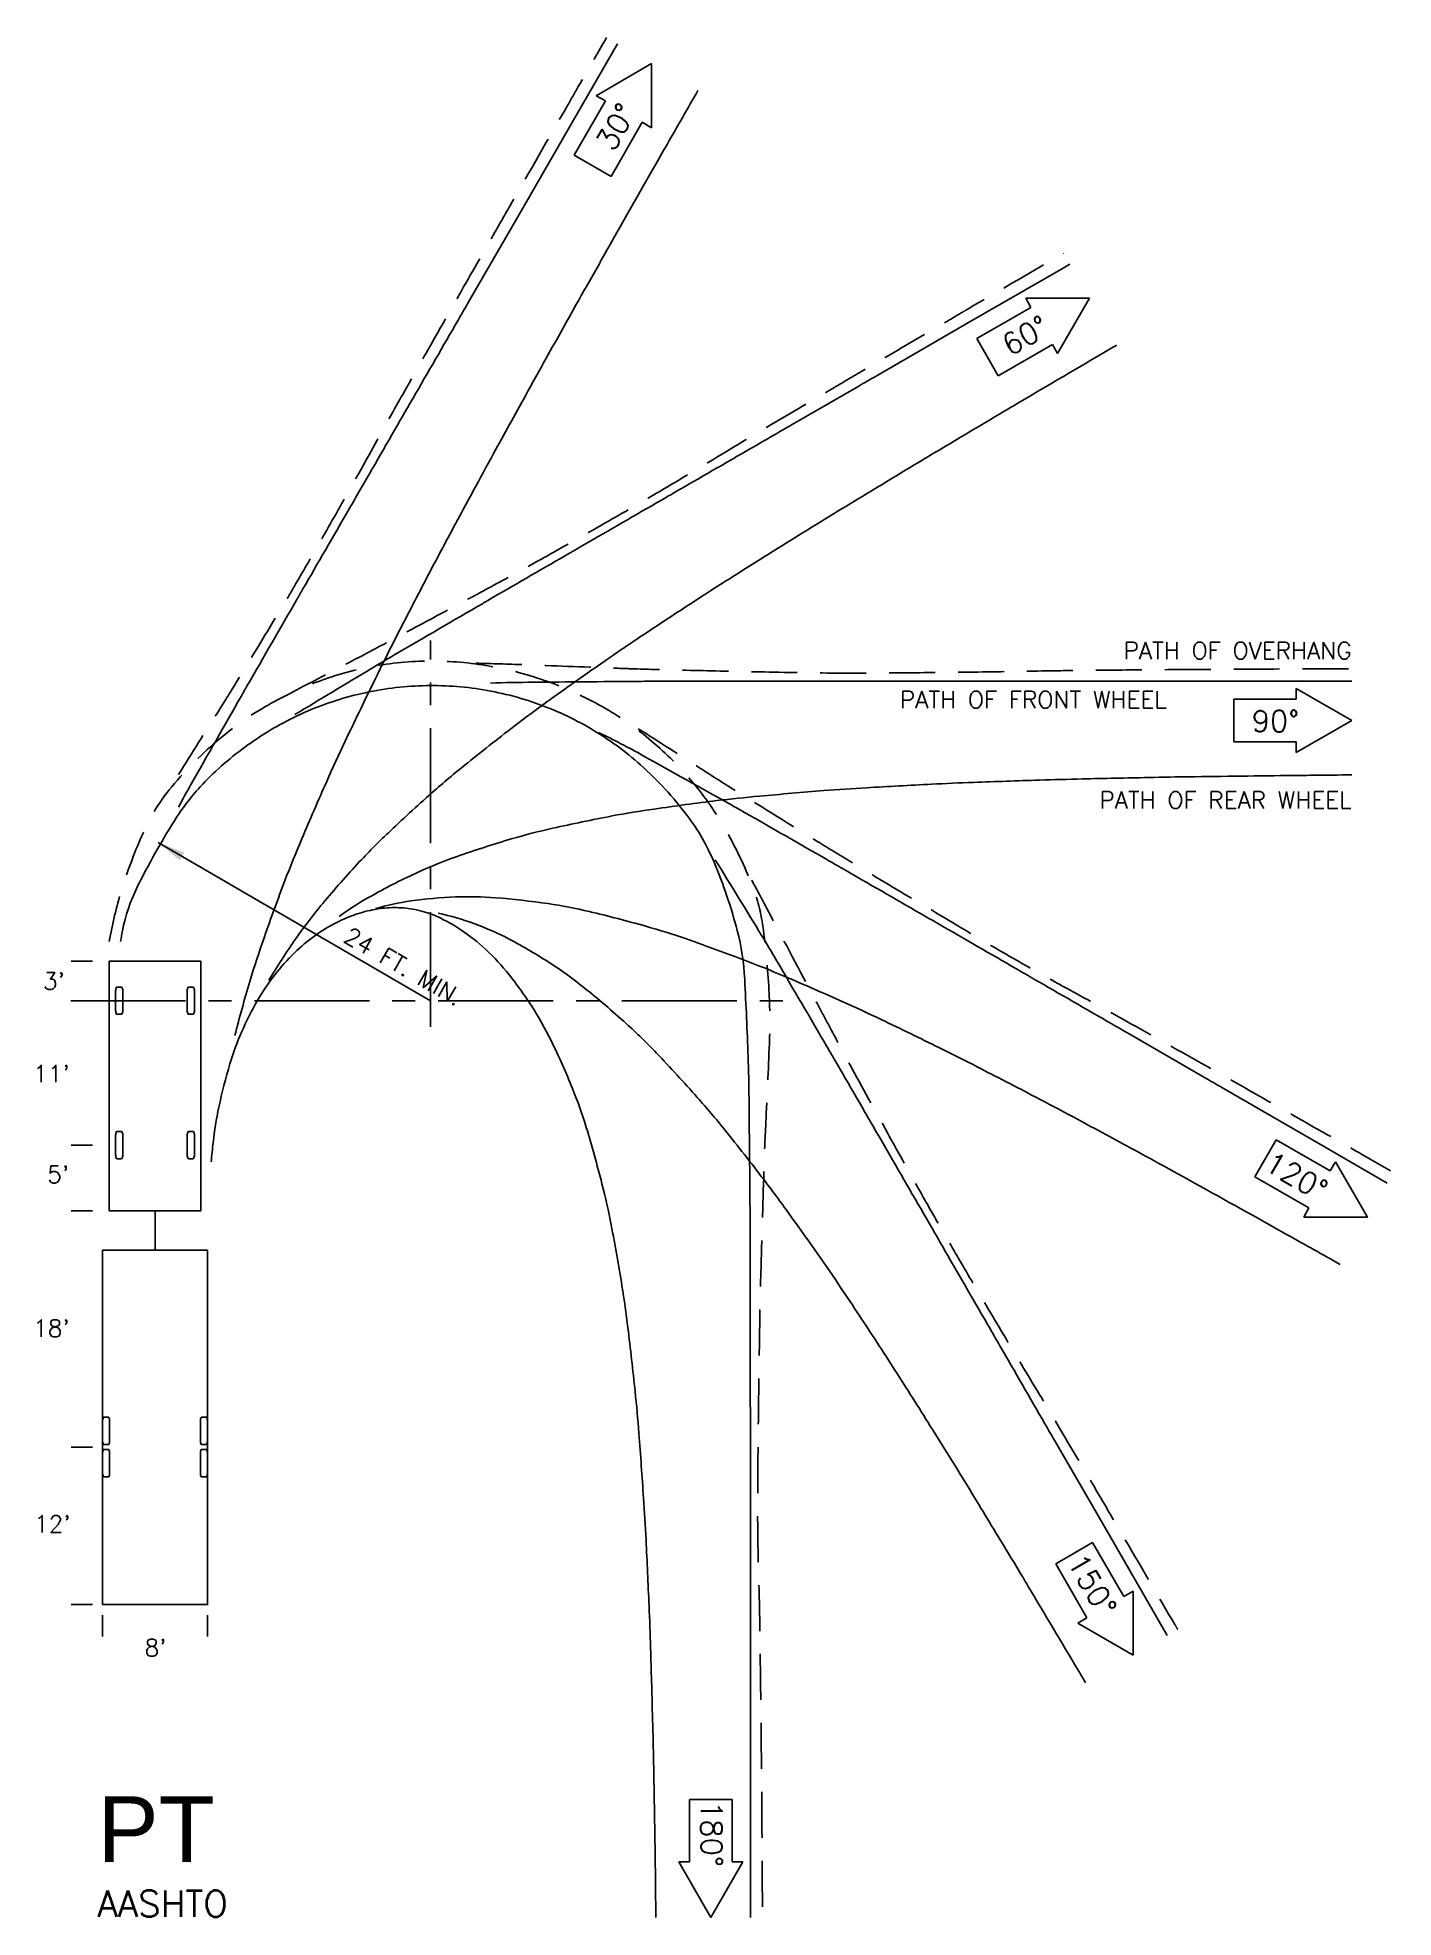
# Model space of a CAD drawing. Extents: x -30 to 73, y -70 to 73.
import ezdxf
from ezdxf.enums import TextEntityAlignment as Align

# ---------------------------------------------------------------- set-up
doc = ezdxf.new("R2010")
doc.units = 0
doc.header["$LTSCALE"] = 7
doc.header["$MEASUREMENT"] = 0
doc.linetypes.add('CENTER', pattern=[2, 1.25, -0.25, 0.25, -0.25])
doc.linetypes.add('DASHED', pattern=[0.75, 0.5, -0.25])
for name, color, linetype in [('DIMS', 1, 'CONTINUOUS'), ('OVERHANG', 2, 'DASHED'), ('TEXT', 4, 'CONTINUOUS'), ('VEHICLE', 7, 'CONTINUOUS'), ('WHEELS', 3, 'CONTINUOUS')]:
    doc.layers.add(name, color=color, linetype=linetype)
doc.styles.add('SANSSERIF', font='SAS_____.pfb', dxfattribs={"height": 2})
doc.styles.get("Standard").update_dxf_attribs({"font": 'ROMANS.shx', "height": 2})

msp = doc.modelspace()

# ---------------------------------------------------------------- linework, layer by layer
at = {"layer": 'DIMS', "linetype": 'CENTER'}
for p, q in [((0, -2), (0, 27.43)), ((-27.42, 0), (27.42, 0))]:
    msp.add_line(p, q, dxfattribs=at)
at = {"layer": 'DIMS'}
for p, q in [((-20.76, 12.04), (0, 0)), ((-25.76, 3), (-27.39, 3)), ((-25.76, -11), (-27.39, -11)), ((-25.76, -16), (-27.39, -16)), ((-25.76, -34), (-27.39, -34)), ((-25.76, -46), (-27.39, -46)), ((-25, -48.44), (-25, -46.81)), ((-17, -48.44), (-17, -46.81))]:
    msp.add_line(p, q, dxfattribs=at)
msp.add_solid([(-19.12, 10.68), (-18.77, 11.29), (-20.76, 12.04)], dxfattribs=at)
at = {"layer": 'OVERHANG', "flags": 128}
for points in [[(-19.2, 17.22, -0.001753), (-16.15, 22.09, 0.003759), (-14.73, 24.37, 0.001043), (-11.36, 29.92, 0.003538), (-10.38, 31.57, 0.002492), (-8.49, 34.84, 0.002048), (-6.22, 38.85, 0.001243), (-3.77, 43.24, -0.00186), (-2.13, 46.17, -0.000352), (0.47, 50.76, -0.000594), (2.01, 53.48, -0.00021), (4.71, 58.21, -0.000389), (6.17, 60.77, -0.000131), (6.19, 60.81, -0.000001), (10.35, 68.05, -0.00027), (11.25, 69.63, -0.000114), (13.4, 73.36)], [(-11.1, 23.2, -0.001957), (-6.54, 25.59, 0.002973), (-3.54, 27.17, 0.000172), (2.94, 30.64, 0.001103), (3.95, 31.18, 0.002576), (7.41, 33.07, 0.002243), (11.36, 35.28, 0.002368), (15.33, 37.56, 0.002816), (18.66, 39.51, 0.002334), (22.54, 41.84, -0.00271), (25.88, 43.84, -0.000314), (30.71, 46.69, -0.000622), (33.15, 48.13, -0.000218), (38.02, 50.98, -0.000442), (40.43, 52.39, -0.000179), (40.87, 52.65, -0.000012), (47.72, 56.64, -0.000329), (47.76, 56.65, -0.000022), (48.24, 56.93)], [(-24.49, 4.52, -0.000775), (-24.4, 4.99, -0.030481), (-23.39, 8.92, -0.028224), (-21.8, 13.02, -0.06484), (-19.92, 16.05, -0.044466), (-16.29, 19.77, -0.043854), (-12.63, 22.38, -0.04416), (-8.6, 24.3, -0.045263), (-4.21, 25.5, -0.045849), (0.27, 25.87, -0.043826), (4.76, 25.44, -0.043603), (9.13, 24.23, -0.041762), (13.32, 22.26, -0.044929), (16.83, 19.78, -0.042049), (19.98, 16.62, -0.044546), (22.4, 13.16, -0.0375), (24.52, 8.72, -0.058615), (25.31, 5.67, -0.020079), (25.78, 0.83, -0.023815), (25.81, -3.27, -0.003231), (25.54, -9.29, 0.005253), (25.39, -13, 0.000425), (25.16, -20.72, 0.002125), (25.12, -22.27, 0.001303), (25.06, -25.69, 0.0008), (24.98, -31.27, 0.001523), (24.92, -37.39, 0.003403), (24.92, -40.13, 0.005713), (25, -43.93, -0.004396), (25.1, -48.87, -0.000324), (25.18, -55.22, -0.000852), (25.2, -57.64, -0.000267), (25.21, -57.89, -0.000008), (25.27, -66.41, -0.000693), (25.27, -67.17, -0.000197), (25.28, -69.83)], [(3.45, 25.71, -0.002862), (7.11, 25.59, -0.000602), (13.81, 25.34, 0.002091), (15.74, 25.27, 0.001545), (19.15, 25.18, 0.001019), (24.32, 25.06, 0.001854), (30.22, 24.96, 0.004141), (32.86, 24.95, 0.001654), (35.88, 24.97, 0.000916), (41.35, 25.03, 0.000692), (46.93, 25.12, -0.001328), (49.84, 25.16, -0.000626), (54.03, 25.2, -0.000609), (58.35, 25.23, -0.000217), (58.52, 25.23, -0.000004), (66.86, 25.28, -0.00053), (67.59, 25.28, -0.00015), (70.18, 25.29)], [(15.82, 20.72, -0.002488), (20.56, 17.69, 0.004331), (23.29, 15.96, 0.00037), (29.5, 12.11, 0.001876), (30.73, 11.36, 0.001452), (33.39, 9.75, 0.000815), (38.15, 6.91, 0.001626), (43.34, 3.83, 0.003817), (45.57, 2.55, 0.004972), (48.74, 0.79, -0.003665), (53.05, -1.58, -0.000286), (58.7, -4.75, -0.000887), (60.53, -5.78, -0.000339), (60.63, -5.84, -0.000005), (67.99, -10.02, -0.000699), (69.58, -10.92, -0.000295), (73.36, -13.09)], [(24.47, 9.18, -0.001097), (26.31, 5.71, -0.000313), (29.68, -0.65, 0.001218), (30.55, -2.28, 0.002408), (31.95, -4.87, 0.001199), (34.8, -10.06, 0.001744), (37.54, -14.98, 0.003152), (39.09, -17.68, 0.001823), (40.91, -20.81, 0.001308), (43.48, -25.15, 0.001063), (46.21, -29.7, -0.001683), (47.92, -32.57, -0.000534), (50.35, -36.67, -0.000652), (52.32, -40.04, -0.000238), (52.93, -41.07, -0.000038), (56.7, -47.53, -0.000532), (56.72, -47.54, -0.000027), (56.92, -47.9)]]:
    msp.add_lwpolyline(points, format="xyb", dxfattribs=at)
at = {"layer": 'TEXT'}
for p, q in [((12.62, 68.94), (16.84, 71.38)), ((16.84, 66.5), (16.84, 71.38)), ((13.32, 68.54), (12.62, 68.94)), ((10.94, 64.42), (13.32, 68.54)), ((13.76, 62.79), (16.13, 66.91)), ((16.13, 66.91), (16.84, 66.5)), ((10.94, 64.42), (13.76, 62.79)), ((45.74, 52.81), (45.34, 53.51)), ((45.34, 53.51), (50.21, 53.51)), ((47.77, 49.29), (50.21, 53.51)), ((41.62, 50.43), (45.74, 52.81)), ((41.62, 50.43), (43.25, 47.61)), ((43.25, 47.61), (47.37, 49.99)), ((47.37, 49.99), (47.77, 49.29)), ((61.2, 22.97), (61.2, 19.72)), ((61.2, 22.97), (65.96, 22.97)), ((65.96, 22.97), (65.96, 23.78)), ((65.96, 23.78), (70.18, 21.35)), ((65.96, 18.91), (70.18, 21.35)), ((61.2, 19.72), (65.96, 19.72)), ((65.96, 19.72), (65.96, 18.91)), ((64.43, -10.59), (62.81, -13.41)), ((64.43, -10.59), (68.55, -12.97)), ((68.55, -12.97), (68.95, -12.27)), ((68.95, -12.27), (71.39, -16.49)), ((62.81, -13.41), (66.92, -15.79)), ((66.92, -15.79), (66.52, -16.49)), ((66.52, -16.49), (71.39, -16.49)), ((50.44, -41.28), (47.63, -42.9)), ((50.44, -41.28), (52.82, -45.4)), ((47.63, -42.9), (50, -47.02)), ((52.82, -45.4), (53.52, -44.99)), ((53.52, -44.99), (53.52, -49.86)), ((50, -47.02), (49.3, -47.43)), ((49.3, -47.43), (53.52, -49.86)), ((22.98, -60.86), (19.73, -60.86)), ((19.73, -60.86), (19.73, -65.61)), ((22.98, -60.86), (22.98, -65.61)), ((19.73, -65.61), (18.92, -65.61)), ((18.92, -65.61), (21.36, -69.83)), ((23.8, -65.61), (21.36, -69.83)), ((22.98, -65.61), (23.8, -65.61))]:
    msp.add_line(p, q, dxfattribs=at)
at = {"layer": 'VEHICLE'}
msp.add_line((-21, -19), (-21, -16), dxfattribs=at)
for points in [[(-17.5, 3), (-17.5, -16), (-24.5, -16), (-24.5, 3)], [(-17, -19), (-17, -46), (-25, -46), (-25, -19)]]:
    msp.add_lwpolyline(points, close=True, dxfattribs=at)
for points in [[(-23.46, -0.75, -0.14), (-23.53, -1.03, -0.24), (-23.56, -1.04), (-23.9, -1.04, -0.24), (-23.93, -1.03, -0.14), (-24, -0.75), (-24, 0.75, -0.14), (-23.93, 1.03, -0.24), (-23.9, 1.04), (-23.56, 1.04, -0.24), (-23.53, 1.03, -0.14), (-23.46, 0.75)], [(-18, -0.75, -0.14), (-18.07, -1.03, -0.24), (-18.1, -1.04), (-18.44, -1.04, -0.24), (-18.48, -1.03, -0.14), (-18.54, -0.75), (-18.54, 0.75, -0.14), (-18.48, 1.03, -0.24), (-18.44, 1.04), (-18.1, 1.04, -0.24), (-18.07, 1.03, -0.14), (-18, 0.75)], [(-24, -10.25, -0.14), (-23.93, -9.97, -0.24), (-23.9, -9.96), (-23.56, -9.96, -0.24), (-23.53, -9.97, -0.14), (-23.46, -10.25), (-23.46, -11.75, -0.14), (-23.53, -12.03, -0.24), (-23.56, -12.04), (-23.9, -12.04, -0.24), (-23.93, -12.03, -0.14), (-24, -11.75)], [(-18.54, -10.25, -0.14), (-18.48, -9.97, -0.24), (-18.44, -9.96), (-18.1, -9.96, -0.24), (-18.07, -9.97, -0.14), (-18, -10.25), (-18, -11.75, -0.14), (-18.07, -12.03, -0.24), (-18.1, -12.04), (-18.44, -12.04, -0.24), (-18.48, -12.03, -0.14), (-18.54, -11.75)], [(-25, -32.02, -0.14), (-24.93, -31.74, -0.24), (-24.9, -31.73), (-24.56, -31.73, -0.24), (-24.53, -31.74, -0.14), (-24.46, -32.02), (-24.46, -33.52, -0.14), (-24.53, -33.8, -0.24), (-24.56, -33.81), (-24.9, -33.81, -0.24), (-24.93, -33.8, -0.14), (-25, -33.52)], [(-17.54, -32.02, -0.14), (-17.48, -31.74, -0.24), (-17.44, -31.73), (-17.1, -31.73, -0.24), (-17.07, -31.74, -0.14), (-17, -32.02), (-17, -33.52, -0.14), (-17.07, -33.8, -0.24), (-17.1, -33.81), (-17.44, -33.81, -0.24), (-17.48, -33.8, -0.14), (-17.54, -33.52)], [(-25, -34.48, -0.14), (-24.93, -34.2, -0.24), (-24.9, -34.19), (-24.56, -34.19, -0.24), (-24.53, -34.2, -0.14), (-24.46, -34.48), (-24.46, -35.98, -0.14), (-24.53, -36.26, -0.24), (-24.56, -36.27), (-24.9, -36.27, -0.24), (-24.93, -36.26, -0.14), (-25, -35.98)], [(-17.54, -34.48, -0.14), (-17.48, -34.2, -0.24), (-17.44, -34.19), (-17.1, -34.19, -0.24), (-17.07, -34.2, -0.14), (-17, -34.48), (-17, -35.98, -0.14), (-17.07, -36.26, -0.24), (-17.1, -36.27), (-17.44, -36.27, -0.24), (-17.48, -36.26, -0.14), (-17.54, -35.98)]]:
    msp.add_lwpolyline(points, format="xyb", close=True, dxfattribs=at)
at = {"layer": 'WHEELS', "flags": 128}
for points in [[(-19.21, 14.74, -0.008734), (-18.26, 16.47, -0.000127), (-14.44, 23.18, -0.001038), (-13.97, 24, -0.000028), (-10.19, 30.57, -0.000232), (-9.73, 31.36, -0.000012), (-6.3, 37.3, -0.000052), (-5.52, 38.65, -0.000003), (-2.1, 44.58, -0.000012), (-1.34, 45.9, -0.000001), (2.09, 51.83, -0.000003), (2.84, 53.14), (7.02, 60.37), (11.19, 67.6), (14.24, 72.88)], [(-14.92, -2.66, -0.009951), (-13.77, 1.47, -0.011946), (-12.67, 4.86, -0.006676), (-11.1, 9.15, -0.008883), (-9.81, 12.34, -0.00441), (-7.92, 16.7, -0.006228), (-6.51, 19.77, -0.002875), (-4.39, 24.16, -0.004222), (-2.91, 27.14, -0.001853), (-0.64, 31.55, -0.002793), (0.9, 34.47, -0.001178), (3.25, 38.84, -0.001809), (4.8, 41.68, -0.000769), (7.22, 46.08, -0.00118), (8.81, 48.95, -0.00049), (11.28, 53.35, -0.000759), (12.88, 56.19, -0.00031), (12.93, 56.27, -0.000004), (16.99, 63.43, -0.000677), (18.04, 65.27, -0.000307), (20.37, 69.34)], [(-10.35, 21.79, -0.000974), (-4.55, 25.28, -0.00313), (-2.73, 26.36, -0.000083), (3.94, 30.24, -0.000727), (4.7, 30.69, -0.000039), (10.64, 34.12, -0.000166), (12.02, 34.92, -0.000008), (17.96, 38.35, -0.000037), (19.29, 39.12, -0.000002), (25.22, 42.54, -0.000008), (26.53, 43.3, 0), (32.45, 46.72, -0.000002), (33.76, 47.48), (40.98, 51.65), (48.2, 55.81), (48.71, 56.11)], [(-12.32, 1.55, -0.019051), (-10.25, 4.76, -0.021878), (-8.22, 7.4, -0.012855), (-5.41, 10.59, -0.016472), (-3.07, 12.94, -0.008444), (0.3, 16.01, -0.011639), (2.83, 18.13, -0.005468), (6.58, 21.07, -0.00791), (9.22, 23.02, -0.003516), (13.22, 25.84, -0.005252), (15.92, 27.68, -0.002245), (20.07, 30.41, -0.003425), (22.81, 32.17, -0.001419), (27.03, 34.82, -0.002197), (29.76, 36.51, -0.000923), (34.05, 39.12, -0.001424), (36.84, 40.81, -0.000585), (41.19, 43.4, -0.000911), (43.98, 45.06, -0.000369), (44.45, 45.34, -0.000026), (51.14, 49.28, -0.000788), (51.28, 49.36, -0.00011), (52.27, 49.94)], [(4.55, 24.19, -0.005956), (7.8, 24.26, -0.000162), (15.64, 24.32, -0.001446), (16.52, 24.33, -0.000081), (23.38, 24.34, -0.000335), (25.05, 24.34, -0.000017), (31.91, 24.35, -0.000075), (33.48, 24.35, -0.000004), (40.33, 24.35, -0.000017), (41.86, 24.35, -0.000001), (48.71, 24.35, -0.000004), (50.22, 24.35), (58.57, 24.35), (66.92, 24.35), (70.18, 24.35)], [(-23.62, 4.52, -0.007097), (-23.48, 5.32, -0.067126), (-22.36, 8.64, -0.025531), (-19.52, 13.71, -0.045904), (-17.56, 16.28, -0.048421), (-14.16, 19.31, -0.047193), (-10.16, 21.7, -0.048957), (-5.82, 23.26, -0.048131), (-1.19, 23.97, -0.04911), (3.44, 23.77, -0.048657), (7.99, 22.67, -0.049177), (12.22, 20.71, -0.049058), (16, 17.96, -0.049092), (19.55, 14.1, -0.062698), (21.6, 10.54, -0.03514), (23.36, 5.34, -0.051407), (23.93, 1.63, -0.003595), (24.19, -4.26, -0.006587), (24.26, -7.48, -0.000199), (24.33, -15.26, -0.001623), (24.34, -16.22, -0.000093), (24.35, -23.06, -0.000378), (24.35, -24.74, -0.000019), (24.36, -31.6, -0.000085), (24.36, -33.17, -0.000004), (24.36, -40.01, -0.000019), (24.36, -41.54, -0.000001), (24.36, -48.38, -0.000004), (24.36, -49.9), (24.36, -58.24), (24.36, -66.58), (24.36, -69.83)], [(12.78, 20.44, -0.013365), (16.2, 18.66, -0.000444), (22.77, 14.99, -0.00254), (23.92, 14.34, -0.000111), (30.19, 10.75, -0.000593), (31.37, 10.07, -0.000031), (37.32, 6.64, -0.000134), (38.7, 5.85, -0.000007), (44.64, 2.42, -0.00003), (45.97, 1.65, -0.000001), (51.9, -1.77, -0.000007), (53.22, -2.53, 0), (59.15, -5.96, -0.000001), (60.45, -6.71), (67.68, -10.89), (72.89, -13.89)], [(-6.98, 6.41, -0.029891), (-4.39, 8.05, -0.019199), (-0.94, 9.8, -0.023164), (2.03, 10.99, -0.012544), (6.14, 12.32, -0.016646), (9.3, 13.13, -0.008051), (13.82, 14.07, -0.011405), (17.04, 14.6, -0.005142), (21.81, 15.24, -0.007599), (25.05, 15.58, -0.003269), (29.97, 16, -0.004961), (33.21, 16.22, -0.002061), (38.16, 16.49, -0.003183), (41.36, 16.63, -0.001339), (46.38, 16.8, -0.002063), (49.64, 16.89, -0.000847), (54.7, 17, -0.001319), (57.95, 17.06, -0.000534), (58.22, 17.06, -0.000018), (66.27, 17.16, -0.001157), (67.23, 17.17, -0.000376), (70.18, 17.2)], [(21.69, 10.73, -0.001347), (25.24, 4.94, -0.004184), (26.36, 3.06, -0.00014), (30.19, -3.49, -0.000994), (30.73, -4.41, -0.000054), (34.17, -10.35, -0.000228), (34.98, -11.76, -0.000012), (38.42, -17.7, -0.000051), (39.19, -19.05, -0.000003), (42.62, -24.98, -0.000011), (43.38, -26.3, -0.000001), (46.8, -32.23, -0.000003), (47.56, -33.54), (51.74, -40.77), (55.91, -48), (56.12, -48.36)], [(-4.2, 7.01, -0.035882), (-1.5, 7.6, -0.02604), (1.9, 7.9, -0.029043), (4.95, 7.84, -0.017035), (8.95, 7.39, -0.021455), (12.09, 6.79, -0.010849), (16.4, 5.67, -0.014916), (19.49, 4.7, -0.006881), (23.92, 3.08, -0.010009), (26.93, 1.87, -0.004356), (31.4, -0.08, -0.006557), (34.34, -1.44, -0.002739), (38.77, -3.59, -0.004213), (41.63, -5.03, -0.001779), (46.07, -7.33, -0.002733), (48.95, -8.85, -0.001125), (53.39, -11.25, -0.001748), (56.24, -12.81, -0.000708), (56.43, -12.91, -0.000019), (63.51, -16.84, -0.00154), (65.31, -17.85, -0.000693), (69.31, -20.1)], [(-16.72, -12.27, -0.003342), (-16.57, -10.81, -0.0254), (-16.14, -8.12, -0.020133), (-15.29, -4.8, -0.030434), (-14.41, -2.4, -0.02834), (-13.16, 0.06, -0.033879), (-11.87, 1.97, -0.03448), (-10.37, 3.65, -0.03634), (-8.83, 4.94, -0.038023), (-7.2, 5.94, -0.038706), (-5.6, 6.61, -0.041364), (-4.02, 6.99, -0.043457), (-2.61, 7.09, -0.043162), (-1.18, 6.94, -0.052439), (0.32, 6.48, -0.041764), (2.06, 5.56, -0.04108), (3.97, 4.11, -0.037748), (5.77, 2.23, -0.027869), (7.7, -0.42, -0.030403), (9.18, -3.04, -0.017651), (10.8, -6.68, -0.022207), (11.86, -9.66, -0.01104), (13.05, -13.94, -0.01527), (13.76, -17.08, -0.006938), (14.58, -21.72, -0.010159), (15.03, -24.91, -0.004372), (15.58, -29.76, -0.006614), (15.87, -32.97, -0.002744), (16.22, -37.89, -0.004235), (16.41, -41.08, -0.001778), (16.64, -46.08, -0.002739), (16.76, -49.33, -0.001122), (16.9, -54.38, -0.001747), (16.98, -57.62, -0.000705), (16.99, -57.98, -0.000032), (17.12, -65.94, -0.001522), (17.13, -66.9, -0.000496), (17.16, -69.83)], [(0.57, 6.67, -0.033402), (3.37, 5.85, -0.033986), (5.99, 4.69, -0.022099), (9.16, 2.83, -0.026072), (11.68, 1, -0.013997), (14.91, -1.75, -0.018507), (17.21, -3.99, -0.008812), (20.32, -7.37, -0.012535), (22.41, -9.84, -0.005566), (25.38, -13.62, -0.008275), (27.3, -16.22, -0.003514), (30.15, -20.25, -0.005365), (31.96, -22.92, -0.002201), (34.68, -27.06, -0.003421), (36.4, -29.75, -0.001428), (39.07, -34, -0.002208), (40.78, -36.76, -0.000903), (43.4, -41.08, -0.001409), (45.08, -43.85, -0.000569), (45.54, -44.63, -0.000069), (49.33, -50.99, -0.001184), (49.39, -51.1, -0.000149), (49.9, -51.96)]]:
    msp.add_lwpolyline(points, format="xyb", dxfattribs=at)

# ---------------------------------------------------------------- texts
at = {"layer": 'TEXT'}
for s, height, rotation, p in [('30%%d', 1.625, 60, (13.93, 64.59)), ('60%%d', 1.625, 30, (44.15, 49.06)), ('24 FT. MIN.', 1.3, 330, (-6.74, 4.55)), ('120%%d', 1.625, 330, (63.39, -12.82)), ('150%%d', 1.625, 300, (48.44, -42.74)), ('180%%d', 1.625, 270, (20.6, -60.97))]:
    msp.add_text(s, height=height, rotation=rotation, dxfattribs=at).set_placement(p)
for s, p in [('PATH OF OVERHANG', (70.18, 26.02)), ('PATH OF FRONT WHEEL', (56.09, 22.28)), ('PATH OF REAR WHEEL', (70.18, 14.63)), ("3'", (-27.86, 0.84)), ("11'", (-27.49, -6.22)), ("5'", (-27.54, -13.89)), ("18'", (-27.5, -25.61)), ("12'", (-27.43, -40.51)), ("8'", (-20.12, -49.94))]:
    msp.add_text(s, height=1.3, dxfattribs=at).set_placement(p, align=Align.RIGHT)
for s, height, p in [('90%%d', 1.625, (62.56, 20.49)), ('AASHTO', 2, (-25.38, -69.79))]:
    msp.add_text(s, height=height, dxfattribs=at).set_placement(p)
at = {"layer": 'TEXT', "style": 'SANSSERIF'}
msp.add_text('PT', height=5, dxfattribs=at).set_placement((-25.38, -65.61))

doc.saveas('drawing.dxf')
